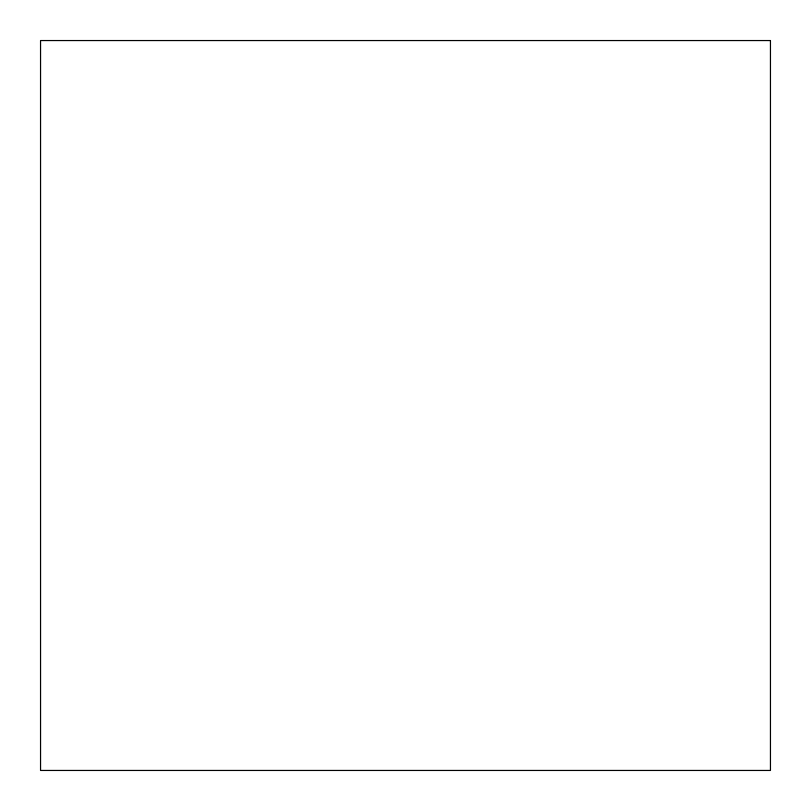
<?xml version="1.0" encoding="UTF-8"?>
<svg xmlns="http://www.w3.org/2000/svg" width="811" height="811" viewBox="0 0 811 811"><rect width="100%" height="100%" fill="white"/><g stroke="black" fill="none" stroke-linecap="round" stroke-linejoin="round"><path stroke-width="1.22" d="M770.45 40.55L40.55 40.55L40.55 770.45L770.45 770.45L770.45 40.55"/></g></svg>
